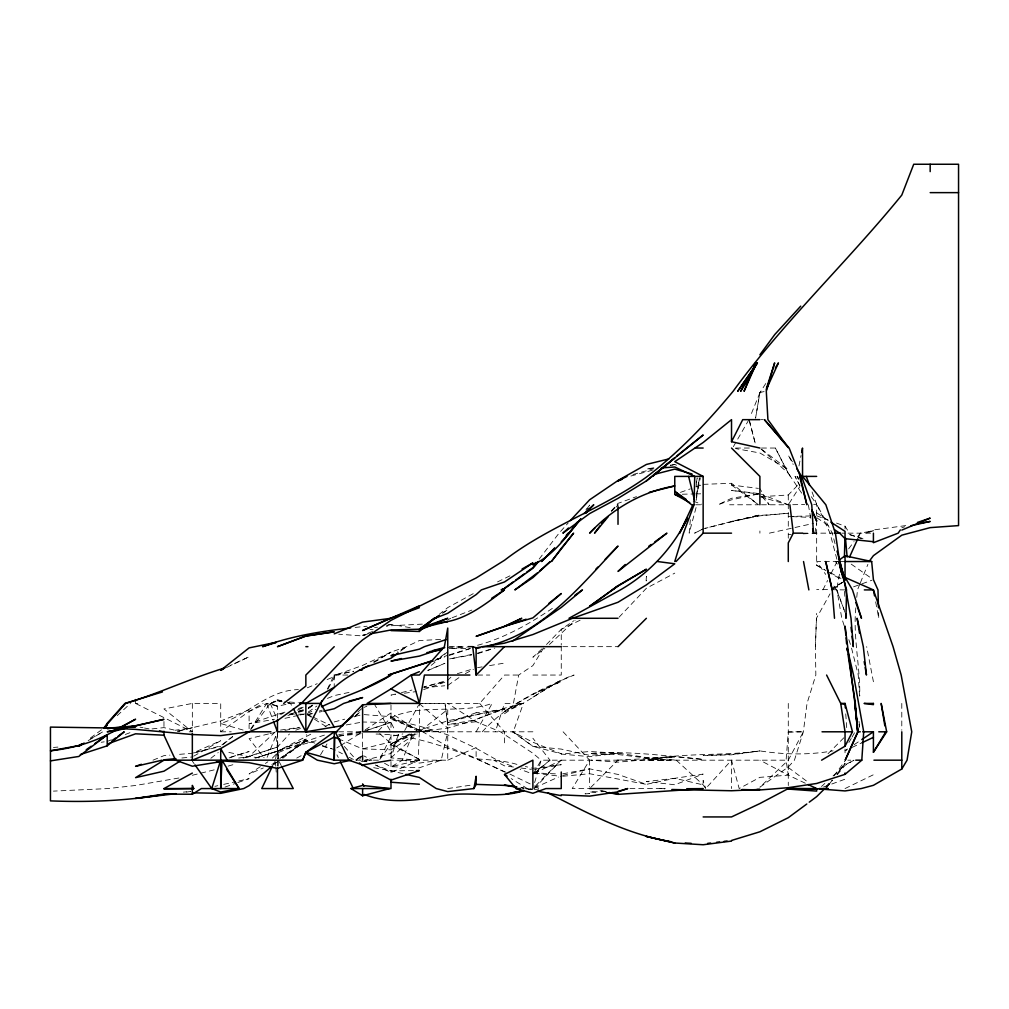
<?xml version="1.0" encoding="UTF-8"?>
<svg xmlns="http://www.w3.org/2000/svg" width="1009" height="1009" viewBox="0 0 1009 1009"><rect width="100%" height="100%" fill="white"/><g stroke="black" fill="none" stroke-linecap="round" stroke-linejoin="round"><path stroke-width="0.75" stroke-dasharray="5 3.75" d="M805.308 783.211L788.281 775.164L786.099 760.181L788.281 731.802L803.353 731.802L788.281 760.181L759.903 787.184L788.281 766.991L794.436 760.181L803.353 731.802L807.023 703.424L815.84 675.046L815.398 646.668L816.659 613.459M278.207 766.159L278.408 760.181M815.398 646.668L816.407 618.29L830.016 593.885M646.113 580.869L646.391 576.341L646.391 580.806M281.99 757.608L305.853 741.3L306.345 734.527M690.333 519.723L689.185 533.156L696.828 504.777M855.809 607.847C852.946 637.234 860.223 666.52 859.782 695.958M856.767 597.391L857.461 589.912L859.782 584.236M696.134 486.855L697.194 477.9L696.197 483.879M696.273 500.3L699.615 476.399M764.103 391.58L759.903 392.501L755.577 418.155L759.903 392.501L762.022 391.278L759.903 392.741L750.091 416.818M814.868 533.156L816.659 522.649L816.659 565.28L826.119 570.741M696.185 495.823L699.363 477.9M275.583 758.73L277.475 748.501L275.533 733.329M543.611 647.942L532.878 665.625L518.676 675.046L513.43 703.424L504.5 703.424L495.305 731.802M845.038 612.4L836.575 589.912L839.879 571.989M798.977 465.956L801.032 455.5M696.197 497.311L700.347 477.9M379.725 733.745L390.988 743.431L419.366 759.386L419.366 760.181L390.988 766.701L419.366 767.799L441.223 760.181L447.744 731.802M534.619 782.593L541.127 760.181L532.878 753.244L500.414 731.802L476.122 721.712L447.744 703.424M532.878 731.802L419.366 731.802L418.155 760.181L390.988 757.86L398.681 734.703M384.467 763.195L390.988 766.941L402.44 760.181L412.214 734.64M398.492 734.691L390.988 753.471L365.233 760.181L367.944 761.48M267.133 757.343L276.327 734.64M860.362 582.824L867.891 564.372M858.407 537.419L860.324 533.156L873.416 530.734L866.126 533.156L873.416 529.952L907.759 525.336M327.32 689.235L334.231 674.895L353.642 671.212M273.275 764.444L274.637 761.606M822.903 589.912L827.62 580.452M831 573.705L837.066 561.534M328.089 688.693L335.72 675.046L362.609 665.41L390.988 652.104L406.513 646.668L419.366 640.551L443.266 639.302M404.735 730.466L418.634 704.988M476.122 731.802L492.165 703.424C459.322 714.826 423.149 702.857 390.988 717.626L378.514 730.718M533.635 773.272L541.127 760.181L786.099 760.181M733.366 446.672L748.943 419.656M848.91 742.473L851.23 738.474M852.012 737.138L855.102 731.802M320.559 754.782L326.992 743.974M765.743 383.534L759.903 392.741M563.11 731.802L589.634 760.181L572.204 788.559L589.634 788.559M250.699 729.23L266.666 703.424L270.891 703.424L277.475 700.902L281.952 701.305M789.101 503.491L799.721 486.729M825.715 787.31L829.398 782.265M834.002 775.971L845.038 760.862M586.961 508.776L589.634 505.118L585.901 509.999M250.938 729.343L270.235 703.424L277.475 706.212L290.516 703.424L298.185 703.424M848.632 548.858L854.03 541.606M857.625 536.788L860.324 533.156M611.328 510.958L618.013 503.377L636.465 496.642M832.248 780.184L826.775 787.373L832.488 780.436M539.172 559.074L559.036 533.156L568.244 522.889M826.648 787.373L832.16 780.184M362.609 755.236L358.775 760.181L362.609 761.719L372.018 760.181L363.959 755.943M616.058 507.149L618.013 504.777L618.013 506.821M837.319 774.635L845.038 765.352L853.955 760.181L845.038 764.91L831.58 777.258M420.879 703.424L479.666 703.424L504.5 675.046L518.676 675.046M676.27 760.181L703.147 784.863L705.682 788.559L731.525 760.181L739.181 788.559L759.903 777.346L788.281 775.164L759.903 760.181M243.106 758.15L277.475 747.038L289.432 733.984M534.316 788.559L561.017 760.181L535.047 786.377M761.404 496.668L788.281 494.99L799.91 482.958M619.072 617.205L646.391 588.247L674.769 573.125M546.487 644.511L561.256 629.351L573.68 620.85M272.405 758.112L277.475 752.928L305.853 741.3L326.765 734.312M827.998 753.748L843.978 737.655M611.467 511.336L618.013 504.777M590.719 787.474L618.013 760.181M549.4 644.524L575.092 620.358M450.909 677.153L447.744 680.293L423.843 686.99L444.755 681.907M482.289 731.802C506.732 704.572 540.925 688.945 574.096 675.046C548.782 683.005 529.775 703.462 504.5 711.648M275.343 731.802L249.097 756.447L243.106 757.948M542.073 648.787L532.878 657.237L544.86 648.434M117.183 715.646L130.489 703.424M390.988 757.86L417.095 733.896M821.49 786.503L824.845 783.425M101.531 729.81L87.77 739.938M356.291 760.181L360.503 756.51M273.931 764.608L277.475 761.606M535.161 772.667L549.981 760.181L532.878 738.235M357.88 711.925L362.609 707.952M354.247 716.945L360.226 712.001M431.184 665.36L447.744 651.776M223.115 744.478L232.688 736.684M549.981 760.181L532.878 774.054L520.114 769.299M355.445 715.696L362.609 710.021M439.155 614.405L447.744 607.595L476.122 592.094M420.602 730.831L447.744 709.352L447.744 760.181L392.425 760.181M282.785 758.276L305.853 740.139L314.821 743.103M232.688 736.494L220.719 745.853L193.842 752.878M210.881 758.276L218.259 752.525M400.535 651.12L406.513 646.668L397.458 651.991M833.409 589.067L842.717 582.231M308.186 708.482L312.84 705.114M192.341 703.424L192.341 731.802L163.963 708.936L192.341 703.424L220.719 703.424L220.719 731.802L249.097 711.421L262.996 703.424M279.947 758.44L305.853 740.139L305.853 741.3L281.347 757.608M243.119 730.062L220.719 723.529C247.937 714.75 268.495 690.03 298.387 689.626M442.787 613.081L447.744 609.613L442.623 613.081M433.555 661.727L445.158 653.58M447.744 685.464L458.893 677.657M308.313 712.013L316.914 706.01M504.5 713.729L519.345 703.424L523.394 703.424L513.253 731.802L532.878 746.345L561.256 753.773L532.878 742.195L512.484 731.802L532.878 746.345L561.256 749.094L589.634 755.35L618.013 753.168L664.124 760.181L618.013 754.518L589.634 753.521C627.749 750.545 665.335 755.842 703.147 759.424L674.769 756.51L646.391 758.339L674.769 757.103L618.013 762.161L591.097 760.181M308.313 708.482L313.244 705.114M847.623 749.031L845.038 750.746L850.713 748.06M854.068 744.718L860.513 740.417M365.182 729.86L390.988 712.947L416.793 730.1M310.759 734.211L277.475 751.175L256.563 757.835M260.36 766.676L249.097 773.979L263.286 767.975M265.38 763.435L267.877 761.808M552.339 608.389C528.766 624.23 503.806 638.495 476.122 645.672M842.401 582.231L833.157 588.209L842.401 582.332M415.494 734.262L390.988 749.826L362.609 748.892L341.319 740.001M336.804 747.909L339.39 746.294M340.676 745.487L361.323 732.61M374.213 662.383L390.988 652.104L373.418 662.118M532.878 697.169L561.256 679.889M88.161 740.644L102.817 731.802L88.161 740.24M361.298 756.309L354.752 760.181L380.38 760.181M517.062 703.424L532.878 694.356L561.256 681.416L532.878 694.293M193.69 756.182L220.719 740.72L192.341 753.269L175.907 754.644M277.475 718.257L277.475 706.212L270.891 703.424L277.475 699.716L283.264 701.369M509.911 575.849L496.214 582.559M308.313 707.486L313.244 704.786M409.364 733.947L390.988 743.898L379.258 760.181L390.988 736.393L402.881 733.947M296.734 758.087L303.242 754.593M270.891 703.424L277.475 699.931L281.826 701.104M465.313 673.621L473.423 669.333M447.744 619.816L450.695 618.29M703.147 528.855L694.583 533.156L703.147 528.905M324.986 726.543L330.271 723.907M411.495 733.82L390.988 743.898L411.722 734.35M534.228 773.399L561.256 760.181M845.038 788.559L873.416 774.748M580.087 620.245L561.256 629.351L561.256 645.104M226.394 667.605L249.097 656.771L230.645 665.284M307.278 713.502L315.779 709.466M519.875 703.424L504.5 710.702L522.158 703.424L504.5 708.23L476.122 719.379L504.5 708.911L447.744 720.792L419.366 730.201L390.988 719.089L419.366 726.076L447.744 734.829L476.122 748.287L497.21 760.181L513.013 766.651M852.126 747.392L862.064 742.7M277.475 706.212L266.666 703.424L249.097 711.421L249.097 728.675M415.115 733.745L390.988 744.73L419.366 759.386M534.303 787.928L558.418 777.069M447.744 760.181L476.122 747.568L476.122 758.831L508.549 773.436M376.08 765.377L390.988 772.503L419.366 760.181M297.34 710.147L304.441 707.095M427.879 670.506L444.906 663.317L427.879 670.304M271.799 764.381L277.475 761.984M255.075 758.2L277.475 751.251L305.853 739.332L277.475 751.011L256.563 757.772M307.278 687.81L317.204 683.698M327.13 679.574L334.231 676.623M153.015 760.181L163.963 755.64L169.941 755.136M327.421 698.405L334.231 695.605L352.154 691.733M368.285 633.639L362.609 635.947L338.709 634.194M364.022 707.385L366.847 706.262M249.097 709.895L220.719 720.943L176.726 731.449L192.341 727.766L175.276 730.239M452.108 617.748L471.884 610.067M372.535 631.483L362.609 635.317L368.588 634.194M107.206 741.413L111.381 739.811M125.293 734.476L132.255 731.802M295.751 730.201L301.527 728.044M823.546 787.007L845.038 779.2M853.551 586.847L860.639 584.299M862.064 583.782L871.99 580.213M680.444 492.379L690.37 488.873M696.046 486.855L701.722 484.85M423.629 689.639L444.906 682.16M436.392 659.255L447.744 655.295M224.969 787.083L236.32 783.11M237.746 782.618L249.097 778.658L237.14 781.357M290.251 714.158L305.853 708.835M901.794 527.77L904.632 526.812M616.915 760.181L646.391 758.629L674.769 759.979L646.391 760.181C683.825 752.323 722.23 756.233 759.903 750.91C784.132 754.656 808.903 755.173 833.093 750.847M277.475 747.038L249.097 756.447L259.893 757.986M367.087 730.327L390.988 722.457L395.023 730.478M435.8 659.81L444.755 656.897M449.232 655.434L470.144 648.623M477.56 653.693L494.851 648.081M364.098 731.084L390.988 722.457L362.609 722.015M632.996 474.507L653.857 468.718M229.131 757.91L249.097 751.528L228.185 757.91M457.354 673.709L473.234 668.79M307.354 714.725L313.32 712.884M319.298 711.042L322.287 710.122M449.232 654.841L470.144 648.484L449.232 648.535M477.56 653.126L493.414 648.396M287.931 715.431L296.898 712.795M298.387 712.354L304.365 710.601M277.475 751.251L319.298 739.862M419.366 731.639L447.744 728.094L476.122 719.77L447.744 724.626L445.032 703.424L419.366 703.639L419.366 730.087L440.567 731.802L419.366 730.857M228.072 766.121L233.962 764.418M630.915 476.021L652.369 470.232M284.942 712.102L249.097 723.844L274.486 719.253M298.387 708.482L304.365 706.88M334.231 721.927L344.687 719.19M355.143 716.44L362.609 714.486M671.78 465.212L674.769 464.43L678.855 466.322M192.341 775.278L216.241 769.35M362.609 748.892L390.988 741.867M562.745 775.429L589.634 768.845L618.013 774.433L646.391 784.371L674.769 778.305L703.147 774.092L674.769 784.762L646.391 781.559L674.769 778.305L703.147 784.863L703.147 780.361L705.682 788.559M395.465 694.041L390.988 695.125L395.465 694.495M401.443 692.59L411.899 690.055M769.375 533.156L813.67 523.368M268.508 733.972L249.097 738.651L264.106 757.797M270.008 733.606L274.486 732.534M193.842 752.903L220.719 746.42M307.354 714.851L313.32 713.489M319.298 712.127L322.287 711.446M223.708 784.384L235.652 781.685M528.401 789.656L531.39 788.988L528.401 789.543M284.942 718.32L298.387 715.368M299.875 715.04L305.853 713.729L311.529 716.403M214.892 786.339L217.805 785.696M335.72 675.046L353.642 671.351M670.291 465.351L674.769 464.43L670.291 465.149M471.644 654.463L449.232 658.991L471.644 654.98M178.896 778.002L135.584 785.469L108.077 788.559L53.439 791.119M284.942 730.39L299.875 727.565M562.745 773.815L589.634 768.845M338.709 736.204L361.108 732.08M346.175 724.954L361.108 722.293M534.379 769.312L561.256 764.683L532.878 768.328L525.412 766.512M422.355 624.117L386.51 625.971M477.61 667.655L482.1 666.873M489.567 665.612L504.5 663.077M758.415 493.893L731.525 498.282L718.004 504.777L731.525 499.833L759.903 493.641L731.525 490.462L759.903 494.183M653.857 467.785L646.391 468.983L653.857 468.466M186.362 792.103L190.852 791.434L183.386 792.115M447.744 788.559L473.133 784.825M280.464 730.087L299.875 727.287M101.228 742.271L104.217 741.842M404.432 693.233L416.376 691.556M283.453 713.275L277.475 714.107L281.952 714.12M298.387 711.194L304.365 710.361M374.553 627.585L377.543 627.182M441.223 760.181L419.366 763.081L402.44 760.181M238.641 758.036L249.097 756.788L225.196 751.591M355.143 627.421L367.087 626.211M476.122 721.712L447.744 725.03L445.032 703.424M338.709 734.552L361.108 731.979M152.018 728.927L163.963 727.615L179.968 731.462M338.709 736.04L362.609 733.543M181.885 757.999L192.341 756.952M423.843 687.81L444.755 685.767M562.745 776.274L589.634 773.726L646.391 784.371M416.339 730.314L419.366 730.049M387.998 624.596L390.988 624.369L411.899 627.939M53.439 747.429L57.917 747.089M534.329 789.429L538.692 789.101M585.157 793.894L589.634 793.566L585.157 793.768M449.232 648.446L467.154 647.261M788.281 534.581L791.27 534.429M803.214 533.837L810.681 533.458M812.182 533.383L816.659 533.156M447.744 647.4L464.72 646.668M703.147 484.345L731.525 483.298L758.503 504.777L729.608 504.777M788.281 732.193L803.353 731.802M682.235 494.221L694.179 493.956M695.68 493.918L701.646 493.792M810.681 515.952L788.281 516.444L810.681 517.415M606.068 791.624L589.634 791.926L598.589 792.469M792.759 504.702L804.703 504.5M813.67 504.349L816.659 504.298L816.659 515.208M413.387 770.611L390.988 770.876L371.564 767.294M761.026 419.656L763.271 419.656M735.574 448.034L752.298 448.034M801.726 493.174L788.281 473.284L775.391 448.034L759.903 448.034L788.281 469.488L759.903 452.991L735.624 448.576M695.655 504.777L703.147 504.777M761.454 504.777L788.281 504.777L761.328 494.208M802.723 533.156L810.467 533.156M812.018 533.156L833.093 533.156M842.048 533.156L845.038 533.156M848.09 533.156L873.416 533.156M838.164 561.534L816.659 561.534L825.715 574.436M839.702 561.534L844.319 561.534M845.038 589.912L816.659 589.458M449.295 646.668L466.473 646.668M562.745 646.668L618.013 646.668M334.029 675.046L348.105 675.046M477.635 675.046L489.781 675.046M532.878 675.046L561.256 675.046L561.256 646.668M135.584 700.65L135.584 703.424L138.334 703.424L136.265 700.523M189.225 731.802L192.341 731.802L135.584 703.424M220.719 731.802L231.212 731.802M338.658 731.802L361.172 731.802M847.913 760.181L850.776 760.181M629.957 788.559L665.309 788.559M289.419 714.132L296.898 714.145M298.387 714.158L305.853 714.17M664.426 788.634L659.987 788.559L664.426 788.924M376.054 734.048C410.814 734.35 444.2 746.105 476.122 758.882C490.185 759.853 504.386 760.471 517.945 764.696M532.878 772.856L558.267 773.966M370.076 629.566L373.065 629.717M364.098 714.599L390.988 716.693L422.733 731.802L447.744 746.698L476.122 758.289L504.5 772.074M289.419 701.974L298.387 702.769M731.525 483.298L731.525 485.039L758.415 488.394M534.379 773.045L561.256 776.413M513.467 767.029L504.5 765.856L493.767 760.181M520.934 768L531.39 769.362M532.878 789.53L521.199 787.575L527.266 788.559L511.197 778.607M601.578 790.703L606.068 791.497M520.896 787.764L523.873 788.294M281.826 701.747L277.475 700.902L277.475 699.716M287.615 702.869L290.516 703.424L292.698 707.486M140.062 727.148L143.051 727.729M144.539 728.019L149.029 728.889M600.09 790.703L606.068 791.914M525.361 788.559L532.878 790.312M402.932 773.651L390.988 770.876L375.373 764.999M287.615 702.655L290.516 703.424L284.715 701.785M759.903 496.756L788.281 504.777M305.853 741.3L313.32 743.469M322.287 746.055L334.231 749.523L342.442 753.786M862.96 538.566L848.027 534.064L861.459 538.692M322.287 745.575L331.242 748.527M816.659 515.826L828.011 519.976M836.524 523.091L845.038 526.193L849.427 533.156M693.208 501.145L701.722 504.26M364.022 760.723L366.86 761.795M312.954 717.071L329.968 725.093M509.911 774.092L531.529 784.598M390.988 717.626L416.667 730.453M534.19 785.923L539.437 788.559M349.278 757.343L353.377 759.474M816.659 565.28L824.769 569.669M830.167 572.595L840.989 578.447M827.468 571.523L840.989 579.317M307.14 714.549L329.073 728.46M816.659 512.875L828.263 520.43M816.659 517.667L830.697 527.139M851.218 564.132L870.944 577.968M731.525 485.039L758.503 504.777M788.281 767.508L808.02 782.152M419.366 703.639L447.744 728.094M761.038 449.043L788.281 473.221L790.312 476.399M344.359 746.483L356.505 760.181M761.972 496.542L769.186 504.777L759.903 488.583M479.666 703.424L504.5 731.802L504.5 746.143M796.908 476.399L798.712 478.947M811.274 496.693L816.659 504.298L811.728 491.08M192.341 761.127L194.106 763.624M833.863 586.052L836.575 589.912M792.456 461.845L788.281 455.223L793.225 464.493M373.91 703.424L390.206 730.516M837.293 564.145L835.742 561.534L837.167 564.321M279.115 761.543L281.234 765.591M775.391 448.034L788.281 473.284M336.93 754.858L338.28 757.519M270.235 703.424L277.475 719.959M798.548 479.237L797.324 476.399L798.434 479.237M266.666 703.424L273.149 720.451M844.016 609.587L836.89 589.912L841.783 618.29L844.571 626.942M848.834 639.643L851.205 646.668M835.036 543.611L832.274 533.156L817 504.777L830.016 533.156L837.483 561.534M749.334 421.144L755.703 445.045M749.258 419.656L755.728 445.045M873.416 681.731L866.668 646.668M851.571 648.169L858.243 675.046L859.554 695.958M875.661 601.868L878.751 618.29L878.549 610.823M808.335 504.777L811.022 519.723M859.012 724.336L859.491 727.325M859.025 721.359L859.718 727.325M844.369 591.35L845.038 598.539M278.295 758.73L277.475 748.501L278.118 758.73M275.432 761.681L275.772 766.159M275.886 767.66L276.226 772.137M845.756 713.88L846.879 730.314M277.513 733.303L278.181 758.692M901.794 703.424L901.794 730.226M845.038 526.193L845.038 528.981M845.038 749.145L845.038 752.802M788.281 494.99L788.281 529.485M788.281 533.156L788.281 539.159M788.281 703.424L788.281 785.557M759.903 530.999L759.903 533.156M731.525 760.181L731.525 788.559M589.634 760.181L589.634 786.982M390.988 705.001L390.988 730.226M390.988 734.678L390.988 758.705M390.988 761.543L390.988 772.503M362.609 733.329L362.609 754.669M334.231 674.895L334.231 687.331M277.475 731.802L277.475 758.73M277.475 761.518L277.475 766.096M163.963 721.511L163.963 730.339M845.038 763.422L836.814 774.193L845.038 763.422M390.988 624.369L386.724 626.097L390.988 624.369M476.122 712.745L447.744 722.709L476.122 714.473L504.5 709.302L476.122 712.745M731.525 521.451L704.635 528.464L759.903 514.905L731.525 521.451L759.903 515.826L788.281 513.278L759.903 515.448L731.525 521.451M759.903 750.91L731.525 754.82L703.147 755.501L731.525 754.505L759.903 750.91M618.013 753.168L589.634 756.674L561.256 754.051L589.634 751.516L618.013 753.168M799.923 485.859L795.054 476.399L799.897 485.859"/><path stroke-width="1.5" d="M334.761 737.781L334.231 760.181L349.77 760.181M674.769 561.534L683.484 533.156L694.028 504.777L694.734 476.399L674.769 466.99L661.324 467.936L665.801 466.751M844.432 557.056L844.924 537.646M221.942 761.681L220.719 788.559L220.719 748.577L249.097 731.802M741.981 789.543L759.903 789.971L788.281 787.676L816.659 783.476L845.038 774.344L861.8 760.181L863.704 731.802L853.526 675.046L847.194 648.169M473.915 788.559L476.122 776.287L476.122 784.384L473.915 788.559L447.744 791.598L436.241 788.559L419.366 777.46L405.921 774.344M801.625 452.511L802.508 448.034L802.559 476.399L825.854 504.777L835.402 533.156L841.165 571.989M222.775 761.48L239.07 788.559L220.719 792.04L211.739 788.559L220.239 761.681M766.462 388.288L774.647 362.899L766.298 391.278L767.912 419.656L788.281 447.643L764.393 419.656L789.177 448.034L800.326 476.399L806.872 504.777L799.595 476.399M755.564 362.899L744.062 391.278L756.636 362.899L754.354 366.948M180.346 760.975L163.963 771.191L135.584 777.649L163.963 760.181L302.65 760.181L305.853 752.31L334.231 760.181L334.231 731.802L305.853 752.31L302.65 760.181L277.475 768.391L249.097 762.703L223.708 761M847.989 654.147L855.329 703.424L857.713 731.802L845.214 760.181L858.003 731.802L854.85 703.424L857.713 731.802L860.286 731.802M849.439 557.283L857.764 538.831M766.146 389.852L778.431 362.899L775.265 368.058M692.906 504.777L679.612 533.156L687.47 518.298M272.607 765.856L261.747 788.559L293.266 788.559L281.94 766.941M759.903 448.034L731.525 441.715L742.725 419.656L759.903 419.656M293.43 708.835L305.853 731.802L321.959 700.75M789.883 504.777L793.301 533.156L788.281 542.905L788.281 561.534M821.603 760.181L845.038 746.181L852.491 731.802L845.038 703.424L840.724 703.424L826.598 675.046M687.369 518.298C672.763 548.089 649.153 573.415 620.358 589.912L568.975 618.29M752.828 369.647L740.669 391.278L757.393 362.899L737.705 391.278L757.393 362.899M105.012 727.994L107.206 724.185L125.557 703.424C159.372 693.284 191.231 678.098 224.969 667.895M816.659 788.735L845.038 790.93L861.257 788.559L873.416 785.317L901.794 769.009L907.053 760.181L911.745 731.802L901.163 675.046L893.066 646.668L873.416 589.912L845.038 577.463L845.038 555.808L871.662 561.534L873.416 579.696L877.981 589.912L878.461 607.847M862.708 731.802L873.416 731.802L873.416 752.247L885.826 731.802M105.012 728.309L107.206 724.803L103.801 727.804M104.041 728.157L107.206 723.276L124.927 703.424L162.474 691.922M873.416 752.247L886.671 731.802L881.16 703.424L884.843 725.837M900.343 529.927L898.187 533.156L873.416 542.703L873.416 533.156M580.743 519.055C566.667 536.132 553.676 555.341 532.878 564.876L536.183 562.379M577.148 522.183L569.126 533.156L561.256 541.896M759.903 354.79L774.773 334.521L800.73 306.143M869.052 561.534L873.416 555.656L901.794 535.174L930.172 527.631L958.55 525.601L958.55 164.253L913.725 164.253L901.794 195.078C847.383 261.987 784.081 321.341 733.127 391.278L731.525 393.207C706.237 423.566 678.754 452.272 647.362 476.399L646.391 477.131C601.654 509.23 548.215 526.433 504.5 560.272L476.122 577.993L390.988 620.321L362.609 639.92L354.916 646.668L301.35 703.424L277.475 720.603L249.097 731.765L220.719 735.624L192.341 734.539L135.584 729.381L107.206 727.943L50.45 727.098L50.45 800.881C89.952 802.445 129.518 800.78 168.44 793.642M600.141 525.765L594.553 533.156L608.238 516.608M602.007 523.293L604.807 519.585M104.431 728.309L107.206 724.803M589.634 508.473L585.674 513.177L593.771 504.777L584.06 513.619M568.874 533.156L580.743 519.093M299.711 703.424L320.597 703.424C332.365 685.527 350.173 674.302 369.054 665.549M566.188 535.438L568.168 533.156M570.236 520.631L589.634 499.796L618.013 480.511L646.391 464.455L668.79 458.931M595.814 569.265L597.883 567.058M676.043 561.534L703.147 533.156L703.147 476.399L674.769 461.681L703.147 442.51L731.525 419.656L731.525 441.715M554.685 547.937L541.556 561.534L554.685 548.442M605.173 559.327L618.013 546.071C580.881 585.434 543.674 632.441 488.533 645.836M336.338 731.802L362.609 704.761L390.988 703.424M334.231 646.668L305.853 675.046L305.853 686.044L283.693 703.424M595.096 527.707L589.634 533.156C612.425 508.851 641.749 491.623 674.769 485.96L649.38 492.266M468.025 646.668L472.716 646.668L476.122 675.046L504.5 646.668M618.013 646.668L646.391 618.29M824.794 788.559L816.659 796.631L809.256 802.168M625.227 564.51L618.013 571.422L666.899 533.156L654.841 541.858M568.471 528.022L562.896 533.156L589.634 513.568L618.013 498.358L646.391 480.927L703.147 435.018L677.077 455.74M390.988 630.6L419.366 631.457L434.248 618.29L419.366 629.212L390.988 629.969L370.076 633.917M537.545 572.809L514.867 589.912L532.878 577.64L550.384 561.534L539.878 570.753M271.56 766.613L249.097 785.645L243.711 788.559L220.719 793.326L193.917 792.86M341.319 725.849L353.15 715.898M652.621 476.399L674.769 457.897L646.391 480.927M80.329 754.53L107.206 745.828L124.221 731.802L118.141 736.192M423.944 626.551L434.248 618.29M548.921 603.357L561.256 593.544L532.878 617.899L504.5 626.299L476.122 636.338L504.5 626.526L521.754 618.29L504.5 626.299L526.143 619.236M107.206 745.828L107.206 734.829L78.828 756.46L50.45 760.887M806.784 804.022L788.281 817.694L759.903 831.782L731.525 840.459M398.151 652.899L390.988 658.234L362.609 668.273M612.337 589.912L618.013 585.724L646.391 569.215L618.013 586.04L589.634 606.27L618.013 585.724M504.5 588.234L513.14 581.979M515.599 580.188L524.239 573.932M526.711 572.153L532.878 567.689L538.503 561.534L532.878 568.256L504.5 588.6L501.12 589.912L503.377 588.789M648.8 546.21L651.221 544.469M112.062 740.568L115.707 737.945M839.349 559.907L845.038 555.808M574.979 595.26L582.47 589.912L561.256 607.443L512.244 641.358M86.232 749.75L91.163 746.244M94.871 743.608L107.206 734.829M81.388 744.465L78.828 746.269L84.163 743.053M439.079 615.692L419.366 629.212L419.366 631.457M469.891 675.046L424.423 675.046L419.366 703.424L367.15 703.424L390.988 688.907L411.205 675.046L419.366 671.691M438.789 615.692L434.955 618.29L447.744 613.295L476.122 594.629L481.356 589.912L504.5 581.966L532.878 562.921L522.069 569M861.8 739.559L873.416 731.802M491.597 598.337L504.5 589.912C485.329 604.101 465.061 620.749 440.277 622.578M175.907 793.654L135.584 798.409L163.963 794.096L192.341 794.247L201.396 788.559L239.07 788.559L226.558 769.211M393.573 654.273L390.988 655.787L419.366 649.153L424.385 646.668L446.281 639.542M81.489 744.074L78.828 745.601L50.45 750.797C73.203 748.337 95.565 741.88 115.404 730.327M299.875 702.895L305.853 703.424L334.231 687.331M192.341 789.353L193.753 788.559L192.341 785.38L192.341 794.247M119.44 728.107L135.584 719.228L118.444 728.309M192.341 773.083L163.963 788.559L193.753 788.559M305.853 752.31L334.231 737.024L339.907 739.395M115.808 729.709L111.86 731.802L126.68 728.044M815.915 788.559L788.281 788.559L759.903 803.555L731.525 816.937L703.147 816.937M362.609 689.475L390.988 675.046C369.37 689.109 344.46 695.731 321.455 706.792M561.256 771.999L561.256 788.559L545.945 788.559L532.878 793.263L516.015 788.559L504.5 774.458L532.878 760.181L532.878 788.559M627.043 476.399L618.013 480.915L622.326 479.225M223.557 668.954L220.719 670.317L249.097 647.892L275.962 642.38M862.064 742.7L873.416 737.327M657.578 561.534L674.769 563.791L646.391 584.879L618.013 602.259L572.507 618.29L532.878 634.547L504.5 643.162L476.122 647.791L472.716 646.668M390.395 618.29L362.609 630.524L419.366 605.804M901.794 530.103L930.172 518.121L917.395 522.46M420.791 629.616L447.744 618.29L427.879 625.454M334.231 633.866L362.609 622.099L390.988 618.29M390.988 618.076L419.366 607.708M108.619 743.557L135.584 733.808L163.963 735.208L175.579 760.181L192.341 766.222L220.719 761.669M141.399 764.292L135.584 766.336L162.121 760.181M432.129 660.731L388.339 675.046L432.811 660.794M444.755 647.664L419.366 656.102L390.988 661.097L401.443 658.524M275.987 642.556L262.567 646.668C290.806 636.137 320.812 631.319 350.653 627.951M618.013 791.397L627.724 788.559L618.013 791.838L589.634 796.139L561.256 794.865M350.993 788.559L362.609 785.443L389.714 788.559L362.609 795.786L350.993 788.559L390.988 788.559L390.988 779.2M432.811 650.591L441.765 648.245M349.164 701.091L362.609 697.572L343.678 703.424L334.231 708.722L323.775 711.105M653.857 474.482L674.769 469.109L692.035 473.978M131.132 726.921L163.963 719.329L129.606 727.073L135.584 725.786L107.206 728.511L135.584 726.808L107.206 727.968M423.843 627.396L447.744 621.456L444.755 621.784M429.821 651.637L435.8 650.225M910.749 525.777L930.172 521.439L918.215 523.52M351.321 760.181L334.231 763.75L317.343 760.181L305.853 753.193M359.62 670.127L362.609 669.509L359.62 670.077M510.478 793.099L523.923 790.438M426.832 652.646L441.765 649.72M505.988 794.007L523.923 790.64C499.203 798.901 473.145 791.561 447.744 795.042C420.047 799.733 391.151 804.993 364.098 794.436M476.122 648.409L480.196 647.664M305.853 703.424L305.853 731.802L343.186 725.496M335.165 731.802L348.887 760.181L362.609 764.936L390.988 760.181M731.525 841.077L703.147 844.747L674.769 843.007L646.391 836.461M707.624 843.398L710.613 843.032M716.592 842.301L719.581 841.935M724.058 841.38L727.048 841.014M163.963 759.815L175.907 758.604M416.376 770.573L419.366 770.535L390.988 780.108L362.609 764.936M163.963 788.924L192.341 788.559M816.659 788.849L788.281 789.076L816.659 791.106L816.659 788.849L788.281 788.559M686.713 788.723L703.147 788.634L618.013 794.36L609.045 792.532M930.172 192.631L958.55 192.631M695.125 448.034L703.147 448.034M703.147 476.399L674.769 476.399L674.769 494.385L689.677 502.558M801.587 476.399L816.659 476.399M693.927 504.777L691.606 504.777L674.769 491.383L686.145 499.417M703.147 533.156L731.525 533.156M793.301 533.156L802.659 533.156M834.582 533.156L840.56 533.156M845.038 561.534L871.662 561.534M864.335 589.912L873.416 589.912L874.538 595.89M572.507 618.29L618.013 618.29M305.853 646.668L307.922 646.668M482.441 646.668L561.256 646.668M246.108 731.802L270.942 731.802M273.691 721.876L277.475 731.802L337.183 731.802M419.366 731.802L362.609 731.802L362.609 704.761M822.032 731.802L852.491 731.802M878.776 731.802L886.671 731.802M855.758 760.181L861.8 760.181M873.933 760.181L901.794 760.181M516.015 788.559L520.228 788.559M589.634 788.559L618.013 788.559M819.245 788.559L828.351 788.559M756.914 789.442L759.903 789.454L731.525 790.753L671.805 789.505M476.122 784.384L504.5 785.38L516.646 787.083M685.225 843.019L691.19 843.335M606.068 792.923L618.013 793.642L612.034 792.569M390.988 782.215L419.366 784.233M216.241 762.123L220.719 762.489M834.531 529.725L839.639 533.156L845.038 538.667L873.416 541.719M509.053 785.595L516.646 786.831M504.5 784.851L516.419 786.97M537.356 791.157L561.256 795.672M159.485 730.932L163.963 731.802L163.963 735.208M547.61 792.733C586.834 812.623 626.349 834.317 670.291 841.519M646.391 836.436L674.769 843.007M674.769 494.385L679.019 495.949M808.146 784.548L816.659 788.559M390.988 688.907L419.366 703.424L411.205 675.046L419.366 675.046L444.389 646.668L447.744 628.065L447.744 688.895M504.5 774.458L507.174 776.123M830.848 522.12L845.038 531.365L845.038 538.667M359.456 762.918L362.609 765.642M731.525 448.034L759.903 476.399L759.903 504.777M194.989 764.872L211.739 788.559M796.631 468.466L801.638 476.399L811.753 504.777L813.443 533.156L812.636 528.678M841.935 571.989L852.491 589.912L861.497 618.29L855.884 602.688M338.81 738.563L340.374 741.262M320.597 703.424L334.231 727.098M362.609 783.892L363.946 786.225M227.227 760.181L220.719 748.577L192.341 760.181L192.341 733.379M842.893 575.471L845.038 579.645L839.185 561.534L845.038 580.2L837.016 551.091M340.31 761.606L353.339 788.559M806.254 476.399L809.546 485.215M845.038 585.081L851.016 618.29L853.299 646.668L852.075 636.225M688.617 476.399L694.545 500.3M832.223 589.912L825.715 561.534L832.198 589.912L834.506 618.29M844.71 583.618L839.778 561.534L842.515 576.48M841.191 571.989L838.958 561.534L846.551 589.912L845.971 618.29L845.756 613.737M839.362 561.534L841.456 571.989M803.53 561.534L808.865 589.912M864.196 661.614L864.7 664.603M865.205 667.58L866.454 675.046L863.313 646.668L857.12 618.29L859.529 633.236M854.938 703.424L845.038 626.11L845.807 634.926M851.041 627.257L851.558 631.735M855.077 704.925L857.713 731.802M845.428 537.646L847.131 557.056M846.072 637.865L846.589 643.742M845.34 707.914L845.038 703.424L845.038 704.295L840.724 703.424L845.038 731.802L845.038 746.181M930.172 164.253L930.172 171.618M901.794 731.802L901.794 769.009M845.038 773.033L845.038 774.344M618.013 506.821L618.013 524.352M476.122 647.791L476.122 675.046M362.609 755.627L362.609 760.181M362.609 788.559L362.609 795.786M277.475 719.758L277.475 731.802M277.475 768.063L277.475 788.559M135.584 699.565L135.584 700.65M561.256 548.404L551.393 561.534L573.616 533.156L561.256 548.404M305.853 635.96L277.475 646.668L305.853 636.124L334.231 631.823L305.853 635.96M125.129 728.006L107.206 731.802L125.129 728.019M873.416 703.424L864.082 703.424L873.416 704.635L873.416 703.424M816.659 521.01L811.942 510.188L816.659 521.01M847.598 651.158L847.093 648.169L847.535 651.158"/></g></svg>
